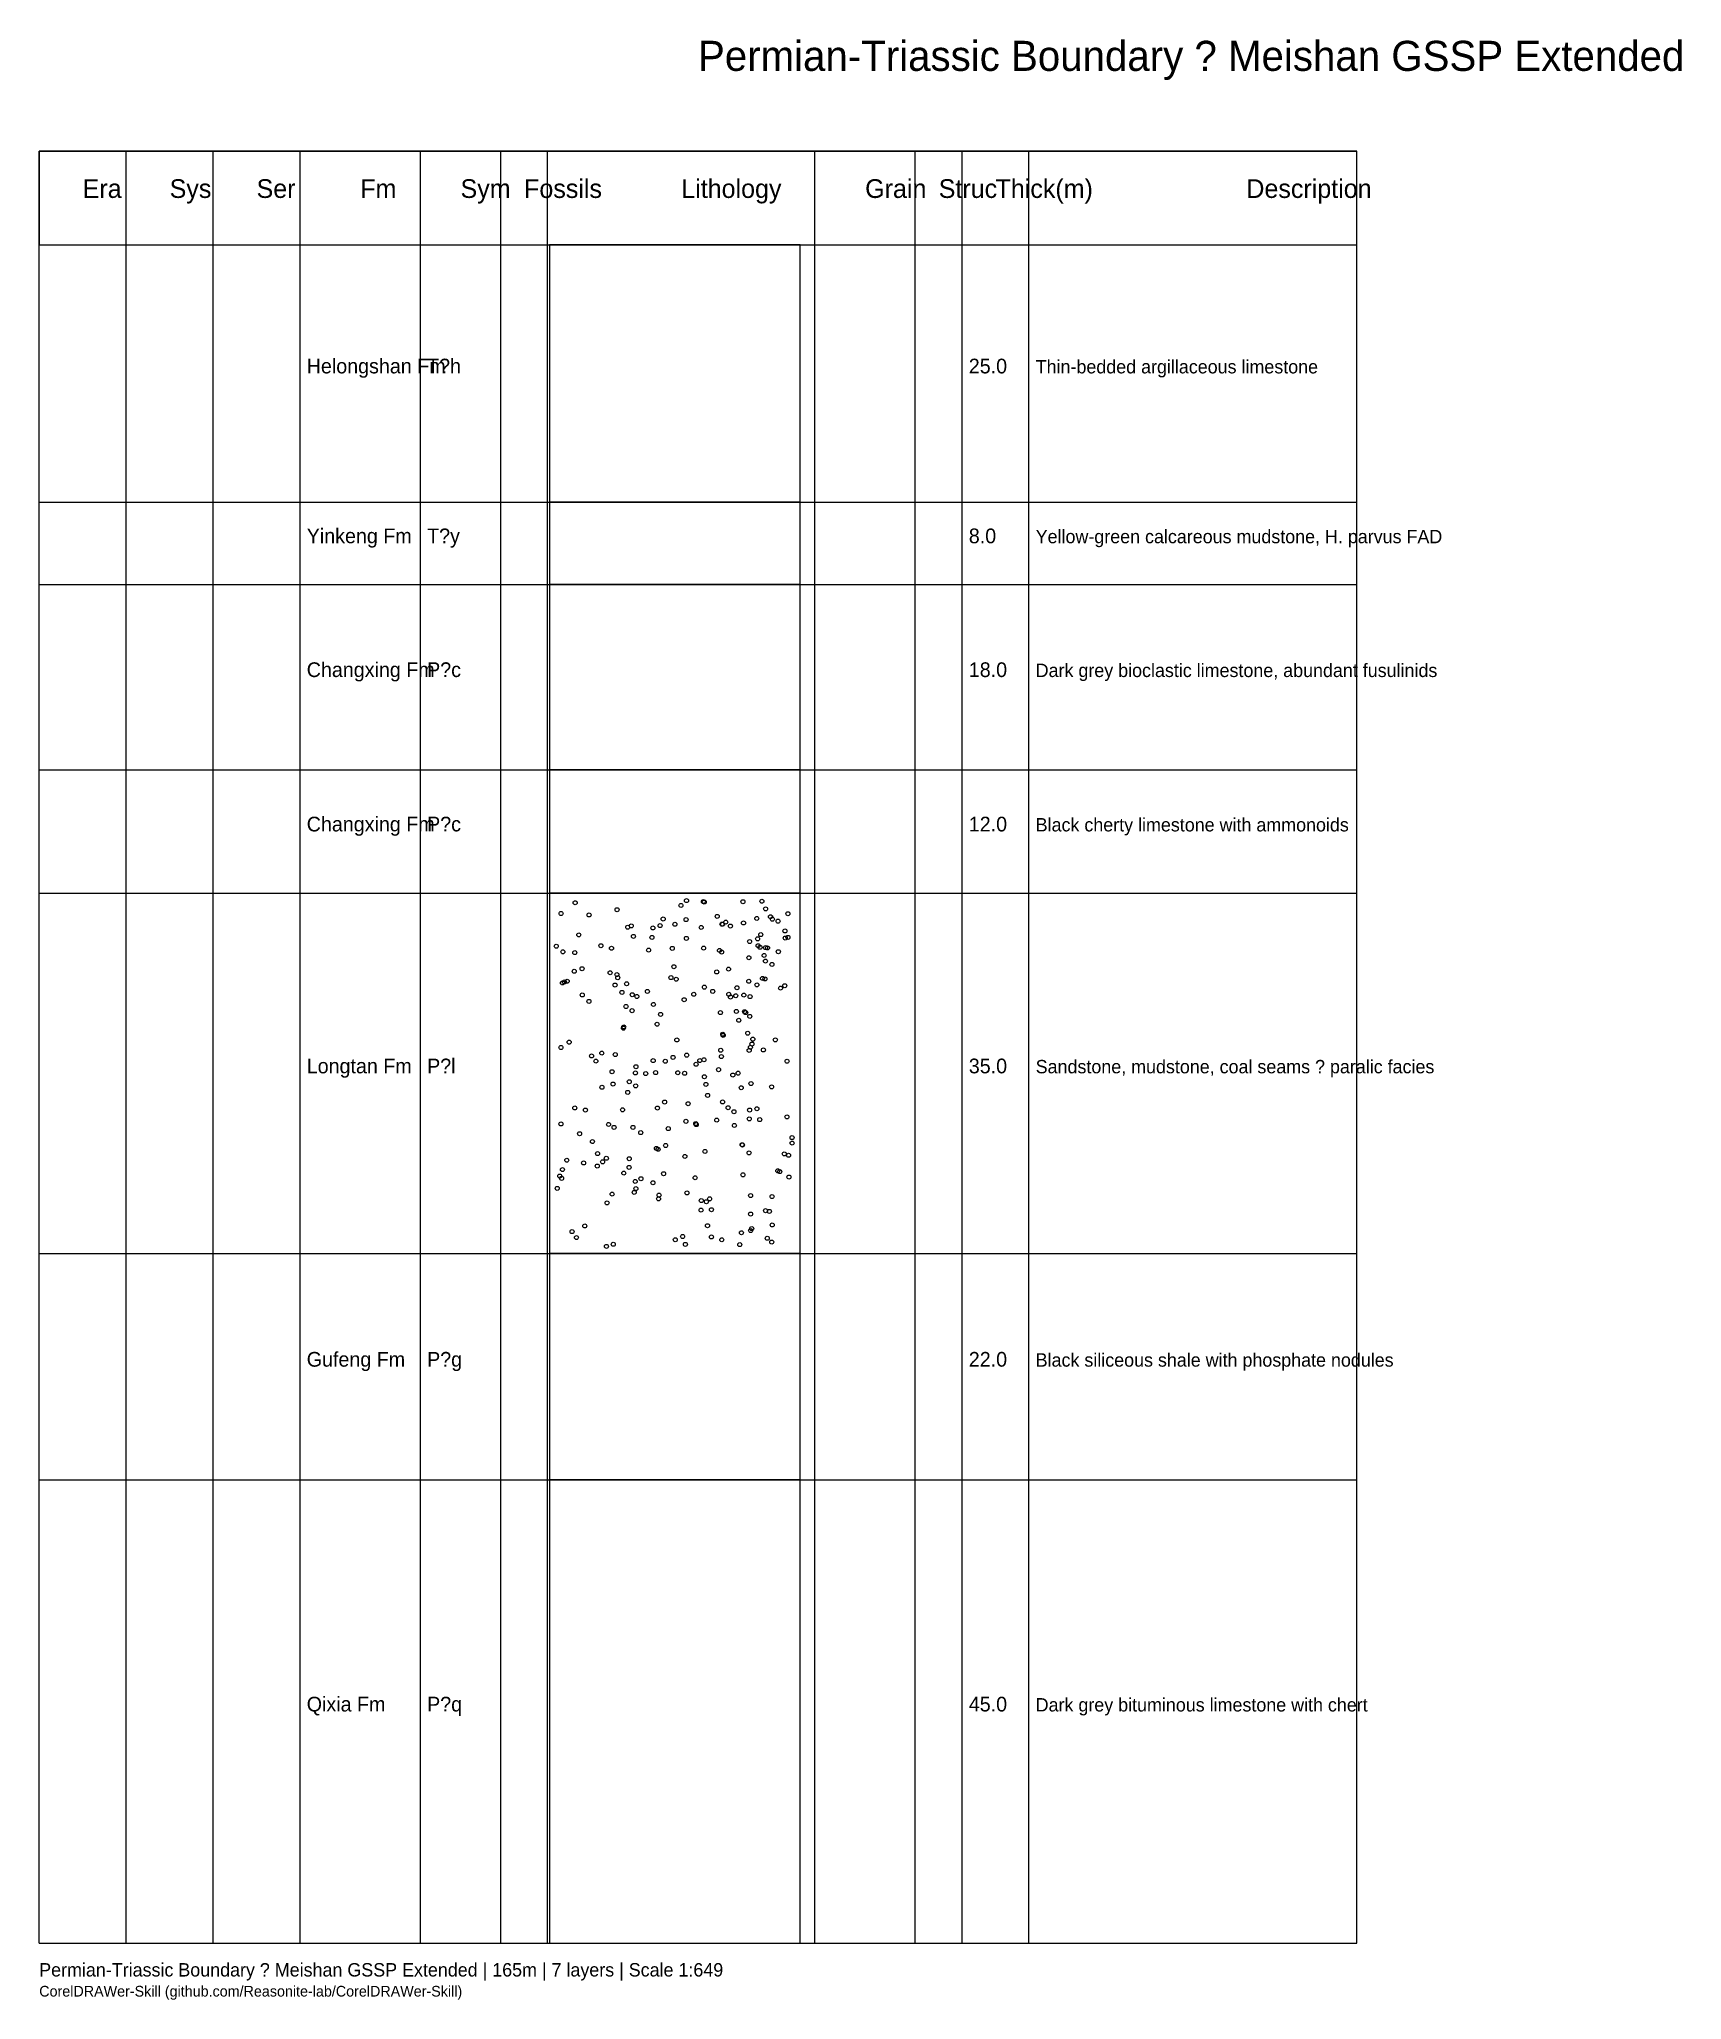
# Model space of a CAD drawing. Header units: metres. Extents: x 8 to 254, y 14 to 307.
import ezdxf

# ---------------------------------------------------------------- set-up
doc = ezdxf.new("R2010")
doc.units = ezdxf.units.M

msp = doc.modelspace()

# ---------------------------------------------------------------- linework, layer by layer
at = {"layer": 'BORDER', "color": 7}
for p, q in [((8, 22), (8, 290)), ((8, 290), (205, 290)), ((205, 22), (205, 290)), ((8, 22), (205, 22))]:
    msp.add_line(p, q, dxfattribs=at)
at = {"layer": 'GRID', "color": 8}
for p, q in [((21, 22), (21, 290)), ((34, 22), (34, 290)), ((47, 22), (47, 290)), ((65, 22), (65, 290)), ((77, 22), (77, 290)), ((84, 22), (84, 290)), ((124, 22), (124, 290)), ((139, 22), (139, 290)), ((146, 22), (146, 290)), ((156, 22), (156, 290)), ((8, 276), (205, 276)), ((8, 237.515), (205, 237.515)), ((8, 225.2), (205, 225.2)), ((8, 197.491), (205, 197.491)), ((8, 179.018), (205, 179.018)), ((8, 125.139), (205, 125.139)), ((8, 91.273), (205, 91.273))]:
    msp.add_line(p, q, dxfattribs=at)
at = {"layer": 'HEADER', "color": 8}
msp.add_lwpolyline([(8, 276), (205, 276), (205, 290), (8, 290)], close=True, dxfattribs=at)
at = {"layer": 'LITHOLOGY', "color": 8}
msp.add_lwpolyline([(84.3, 237.515), (121.8, 237.515), (121.8, 276), (84.3, 276)], close=True, dxfattribs=at)
at = {"layer": 'LITHOLOGY', "color": 1}
for points in [[(84.3, 225.2), (121.8, 225.2), (121.8, 237.515), (84.3, 237.515)], [(84.3, 125.139), (121.8, 125.139), (121.8, 179.018), (84.3, 179.018)]]:
    msp.add_lwpolyline(points, close=True, dxfattribs=at)
at = {"layer": 'LITHOLOGY', "color": 6}
for points in [[(84.3, 197.491), (121.8, 197.491), (121.8, 225.2), (84.3, 225.2)], [(84.3, 22), (121.8, 22), (121.8, 91.273), (84.3, 91.273)]]:
    msp.add_lwpolyline(points, close=True, dxfattribs=at)
at = {"layer": 'LITHOLOGY', "color": 5}
msp.add_lwpolyline([(84.3, 179.018), (121.8, 179.018), (121.8, 197.491), (84.3, 197.491)], close=True, dxfattribs=at)
at = {"layer": 'LITHOLOGY', "color": 4}
msp.add_lwpolyline([(84.3, 91.273), (121.8, 91.273), (121.8, 125.139), (84.3, 125.139)], close=True, dxfattribs=at)
at = {"layer": 'PATTERN', "color": 8}
for centre in [(86.028, 175.98), (88.14, 177.588), (90.215, 175.759), (94.398, 176.548), (103.954, 177.186), (104.787, 177.905), (107.311, 177.765), (107.452, 177.688), (113.233, 177.75), (116.056, 177.815), (116.612, 176.674), (119.95, 175.951), (88.681, 172.785), (96.001, 173.93), (96.534, 174.131), (99.759, 173.822), (100.84, 174.17), (101.299, 175.16), (103.053, 174.363), (104.722, 175.062), (106.983, 173.894), (109.378, 175.549), (110.095, 174.386), (110.178, 174.377), (110.661, 174.688), (111.357, 174.103), (113.31, 174.569), (115.294, 175.24), (115.89, 172.821), (117.349, 175.494), (117.631, 175.136), (118.481, 174.833), (119.504, 173.367), (85.322, 171.09), (86.298, 170.249), (88.087, 170.13), (91.989, 171.162), (93.571, 170.788), (96.857, 172.562), (99.123, 170.505), (99.622, 172.404), (102.662, 170.768), (104.764, 172.262), (107.348, 170.802), (109.722, 170.451), (110.043, 170.209), (114.231, 171.789), (115.42, 172.193), (115.5, 171.159), (115.78, 170.933), (116.613, 170.874), (116.903, 170.844), (118.519, 170.266), (119.564, 172.306), (119.958, 172.413), (87.998, 167.338), (89.165, 167.722), (93.369, 167.12), (94.376, 166.854), (102.896, 168.025), (109.302, 167.242), (111.073, 167.66), (114.112, 169.362), (116.395, 169.706), (116.592, 168.864), (117.562, 168.366), (86.235, 165.602), (86.535, 165.737), (86.942, 165.856), (94.099, 165.287), (94.504, 166.382), (95.141, 164.181), (95.829, 165.466), (98.939, 164.326), (102.466, 166.391), (103.244, 166.157), (107.456, 164.966), (108.702, 164.331), (112.334, 164.876), (114.102, 165.838), (115.314, 165.31), (116.149, 166.264), (116.517, 166.199), (118.845, 164.819), (119.481, 165.177), (89.202, 163.801), (90.204, 162.834), (95.74, 162.074), (96.654, 161.45), (96.672, 163.838), (97.366, 163.567), (99.842, 162.379), (104.438, 163.083), (105.877, 163.894), (109.859, 161.154), (111.11, 163.902), (111.367, 163.483), (112.154, 163.677), (112.251, 161.336), (113.362, 163.773), (113.469, 161.296), (113.642, 161.161), (114.294, 163.553), (95.363, 158.833), (95.412, 159.026), (100.392, 159.423), (100.907, 160.897), (112.607, 160.007), (113.939, 158.082), (114.251, 160.599), (86.01, 155.942), (87.241, 156.74), (103.343, 157.064), (109.906, 155.532), (110.2, 157.923), (110.27, 157.754), (114.158, 155.5), (114.353, 155.98), (114.575, 156.452), (114.706, 157.186), (116.281, 155.576), (118.07, 157.083), (90.589, 154.676), (91.237, 153.903), (92.12, 155.101), (93.651, 152.316), (94.144, 154.885), (97.223, 153.07), (99.803, 153.973), (100.168, 152.178), (101.612, 153.887), (102.78, 154.465), (104.818, 154.793), (106.221, 153.432), (106.774, 153.985), (107.399, 154.103), (109.582, 152.626), (110.005, 154.583), (119.816, 153.892), (92.142, 149.996), (93.798, 150.471), (96.234, 150.817), (97.149, 152.131), (97.186, 150.204), (98.69, 152.043), (103.488, 152.162), (104.509, 152.079), (107.458, 151.562), (107.684, 150.42), (111.715, 151.821), (112.505, 152.1), (112.973, 149.92), (114.431, 150.546), (117.513, 150.055), (88.087, 146.899), (89.676, 146.59), (95.224, 146.617), (95.997, 149.224), (100.443, 146.884), (101.52, 147.778), (105.03, 147.53), (107.94, 148.786), (110.182, 147.798), (111.01, 146.939), (111.887, 146.342), (114.228, 146.59), (115.315, 146.779), (86.02, 144.506), (93.132, 144.428), (93.958, 143.989), (96.781, 143.991), (102.062, 143.803), (104.695, 144.898), (106.162, 144.562), (106.255, 144.408), (109.309, 145.077), (111.943, 144.281), (114.174, 145.265), (115.739, 145.15), (119.805, 145.564), (88.801, 143.049), (90.723, 141.871), (97.943, 143.216), (100.285, 140.847), (100.544, 140.722), (101.669, 141.282), (113.106, 141.401), (113.15, 141.359), (120.571, 142.464), (120.581, 141.643), (86.239, 137.686), (86.888, 139.086), (89.407, 138.674), (91.446, 138.212), (91.489, 140.065), (92.245, 138.842), (92.799, 139.37), (96.206, 138.01), (96.223, 139.306), (104.544, 139.647), (107.552, 140.39), (114.136, 140.18), (119.406, 140.035), (120.049, 139.818), (85.457, 134.873), (85.835, 136.721), (86.119, 136.361), (95.412, 137.153), (97.117, 135.906), (97.215, 134.838), (97.98, 136.322), (99.768, 135.712), (101.364, 137.064), (106.076, 136.452), (113.223, 136.896), (118.438, 137.494), (118.737, 137.382), (120.103, 136.563), (92.909, 132.706), (93.666, 134.009), (96.969, 134.267), (100.604, 133.3), (100.68, 133.86), (104.858, 134.197), (107.004, 133.047), (107.761, 132.882), (108.24, 133.306), (108.521, 131.686), (114.378, 133.798), (117.581, 133.652), (89.578, 129.249), (106.963, 131.615), (107.929, 129.283), (114.375, 131.028), (114.542, 128.862), (116.602, 131.538), (117.18, 131.432), (117.601, 129.395), (87.671, 128.399), (88.333, 127.52), (92.82, 126.202), (93.835, 126.507), (103.11, 127.184), (104.207, 127.676), (104.624, 126.497), (108.514, 127.606), (110.059, 127.178), (112.751, 126.464), (113.002, 128.232), (114.382, 128.569), (116.864, 127.406), (117.528, 126.837)]:
    msp.add_circle(centre, 0.3, dxfattribs=at)

# ---------------------------------------------------------------- texts
at = {"layer": 'FOOTER', "color": 8}
msp.add_text('Permian-Triassic Boundary ? Meishan GSSP Extended | 165m | 7 layers | Scale 1:649', height=2, dxfattribs=at).set_placement((8, 17))
at = {"layer": 'FOOTER', "color": 9}
msp.add_text('CorelDRAWer-Skill (github.com/Reasonite-lab/CorelDRAWer-Skill)', height=1.6, dxfattribs=at).set_placement((8, 14))
at = {"layer": 'HEADER', "color": 7}
for s, p in [('Era', (14.5, 283)), ('Sys', (27.5, 283)), ('Ser', (40.5, 283)), ('Fm', (56, 283)), ('Sym', (71, 283)), ('Fossils', (80.5, 283)), ('Lithology', (104, 283)), ('Grain', (131.5, 283)), ('Struc', (142.5, 283)), ('Thick(m)', (151, 283)), ('Description', (188.5, 283))]:
    msp.add_text(s, height=2.8, dxfattribs=at).set_placement(p)
at = {"layer": 'TEXT', "color": 7}
for s, height, p in [('Helongshan Fm', 2.2, (48, 256.758)), ('T?h', 2.2, (66, 256.758)), ('25.0', 2.2, (147, 256.758)), ('Thin-bedded argillaceous limestone', 2, (157, 256.758)), ('Yinkeng Fm', 2.2, (48, 231.358)), ('T?y', 2.2, (66, 231.358)), ('8.0', 2.2, (147, 231.358)), ('Yellow-green calcareous mudstone, H. parvus FAD', 2, (157, 231.358)), ('Changxing Fm', 2.2, (48, 211.345)), ('P?c', 2.2, (66, 211.345)), ('18.0', 2.2, (147, 211.345)), ('Dark grey bioclastic limestone, abundant fusulinids', 2, (157, 211.345)), ('Changxing Fm', 2.2, (48, 188.255)), ('P?c', 2.2, (66, 188.255)), ('12.0', 2.2, (147, 188.255)), ('Black cherty limestone with ammonoids', 2, (157, 188.255)), ('Longtan Fm', 2.2, (48, 152.079)), ('P?l', 2.2, (66, 152.079)), ('35.0', 2.2, (147, 152.079)), ('Sandstone, mudstone, coal seams ? paralic facies', 2, (157, 152.079)), ('Gufeng Fm', 2.2, (48, 108.206)), ('P?g', 2.2, (66, 108.206)), ('22.0', 2.2, (147, 108.206)), ('Black siliceous shale with phosphate nodules', 2, (157, 108.206)), ('Qixia Fm', 2.2, (48, 56.636)), ('P?q', 2.2, (66, 56.636)), ('45.0', 2.2, (147, 56.636)), ('Dark grey bituminous limestone with chert', 2, (157, 56.636))]:
    msp.add_text(s, height=height, dxfattribs=at).set_placement(p)
at = {"layer": 'TITLE', "color": 7}
msp.add_text('Permian-Triassic Boundary ? Meishan GSSP Extended', height=4.5, dxfattribs=at).set_placement((106.5, 302))

doc.saveas('drawing.dxf')
